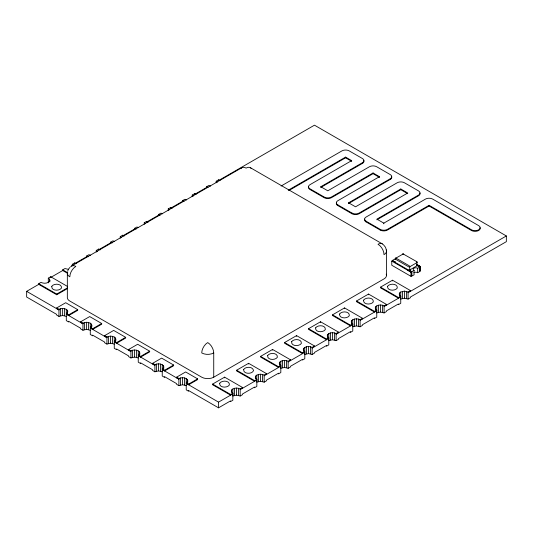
<?xml version="1.0" encoding="UTF-8"?>
<svg xmlns="http://www.w3.org/2000/svg" width="533" height="533" viewBox="0 0 533 533"><rect width="100%" height="100%" fill="white"/><g stroke="black" fill="none" stroke-linecap="round" stroke-linejoin="round"><path stroke-width="0.8" d="M67.298 288.646L56.718 294.756L38.729 284.375L26.65 291.344L26.65 297.041L56.631 314.357L56.631 315.043L58.956 316.389L62.627 315.516L66.299 316.389M38.729 284.375L38.729 283.683L40.968 282.383C43.626 283.669 47.284 283.649 49.429 281.411L49.829 280.265L49.429 279.119L48.31 278.153L50.722 276.754L67.271 286.314M48.31 282.87L48.31 278.153M49.429 281.484L49.429 279.119M49.829 281.844L49.829 280.265M50.722 276.754L50.722 277.446L62.714 270.524L67.751 273.436M56.718 307.914L56.718 308.607L59.063 309.959L59.063 309.267L56.718 307.914L65.712 302.717L77.705 309.646L77.705 310.339L68.71 315.529L66.365 314.177L67.818 311.425L67.418 310.279C65.306 308.074 61.701 308.021 59.063 309.267M56.718 294.756L56.718 294.063L67.298 287.953M58.956 316.389L58.956 309.999L26.65 291.344M60.642 315.743L60.642 308.66M62.627 315.516L62.627 308.427M62.714 270.524L62.714 269.831L64.953 268.539L68.624 269.418M64.613 315.743L64.613 308.66M66.299 309.307L66.299 320.626L68.624 321.972L68.624 321.279L80.616 328.201L80.616 328.894L82.941 330.24L86.612 329.361L90.284 330.24M67.418 313.424L67.418 310.279M67.338 273.342L67.338 297.581A8.481 4.897 0 0 0 69.823 301.038L201.74 377.204A8.481 4.897 0 0 0 213.733 377.204L384.026 278.886A8.481 4.897 0 0 0 386.218 274.155M68.71 315.529L68.71 314.836L77.705 309.646M72.295 265.874L72.295 264.301L74.707 262.909L76.146 263.742M74.707 262.909L74.707 263.602L86.699 256.679L86.699 255.987L88.938 254.687L90.623 255.34M80.703 321.759L80.703 322.452L83.048 323.804L83.048 323.118L80.703 321.759L89.697 316.569L101.69 323.491L101.69 324.184L92.695 329.374L90.35 328.022L91.803 325.27L91.403 324.124C89.291 321.925 85.686 321.865 83.048 323.118M82.941 330.24L82.941 323.844L66.365 314.177M84.627 329.587L84.627 322.505M86.612 329.361L86.612 322.278M88.598 329.587L88.598 322.505M90.284 323.158L90.284 334.471L92.609 335.817L92.609 335.124L104.601 342.046L104.601 342.739L106.926 344.085L110.597 343.205L114.269 344.085M91.403 327.275L91.403 324.124M91.803 326.849L91.803 325.27M92.695 329.374L92.695 328.688L101.69 323.491M96.28 252.029L96.28 250.457L98.692 249.064L100.131 249.89M98.692 249.064L98.692 249.75L110.684 242.828L110.684 242.135L112.923 240.843L114.608 241.489M104.688 335.61L104.688 336.303L107.033 337.656L107.033 336.963L104.688 335.61L113.682 330.413L125.675 337.342L125.675 338.029L116.68 343.225L114.335 341.873L115.788 339.121L115.388 337.975C113.276 335.77 109.671 335.717 107.033 336.963M106.926 344.085L106.926 337.695L90.35 328.022M108.612 343.439L108.612 336.356M110.597 343.205L110.597 336.123M112.583 343.439L112.583 336.356M114.269 337.003L114.269 348.322L116.594 349.668L116.594 348.975L128.586 355.897L128.586 356.59L130.911 357.936L134.583 357.057L138.254 357.936M115.388 341.12L115.388 337.975M115.788 340.694L115.788 339.121M116.68 343.225L116.68 342.532L125.675 337.342M120.265 238.184L120.265 236.605L122.677 235.213L124.116 236.046M122.677 235.213L122.677 235.906L134.669 228.983L134.669 228.291L136.908 226.998L138.593 227.644M128.673 349.455L128.673 350.148L131.018 351.5L131.018 350.807L128.673 349.455L137.667 344.265L149.66 351.187L149.66 351.88L140.665 357.07L138.32 355.718L139.773 352.966L139.373 351.82C137.261 349.615 133.656 349.561 131.018 350.807M130.911 357.936L130.911 351.54L114.335 341.873M132.597 357.283L132.597 350.201M134.583 357.057L134.583 349.974M136.568 357.283L136.568 350.201M138.254 350.847L138.254 362.167L140.579 363.513L140.579 362.82L152.571 369.742L152.571 370.435L154.896 371.781L158.567 370.901L162.239 371.781M139.373 354.971L139.373 351.82M139.773 354.545L139.773 352.966M140.665 357.07L140.665 356.377L149.66 351.187M144.25 224.333L144.25 222.761L146.662 221.368L148.101 222.194M146.662 221.368L146.662 222.061L158.654 215.132L158.654 214.439L160.893 213.147L162.578 213.8M152.658 363.306L152.658 363.999L155.003 365.352L155.003 364.659L152.658 363.306L161.652 358.109L173.645 365.032L173.645 365.725L164.65 370.921L162.305 369.569L163.758 366.817L163.358 365.671C161.246 363.466 157.641 363.406 155.003 364.659M154.896 371.781L154.896 365.391L138.32 355.718M156.582 371.135L156.582 364.046M158.567 370.901L158.567 363.819M160.553 371.135L160.553 364.046M162.239 364.699L162.239 376.018L164.564 377.357L164.564 376.671L176.556 383.593L176.556 384.286L178.881 385.625L182.553 384.753L186.224 385.625M163.358 368.816L163.358 365.671M163.758 368.39L163.758 366.817M164.65 370.921L164.65 370.228L173.645 365.032M168.235 210.488L168.235 208.909L170.647 207.517L172.086 208.35M170.647 207.517L170.647 208.21L182.639 201.287L182.639 200.595L184.878 199.302L186.563 199.948M176.643 377.151L176.643 377.844L178.988 379.196L178.988 378.503L176.643 377.151L185.637 371.961L197.63 378.883L197.63 379.576L188.635 384.766L186.29 383.414L187.743 380.662L187.343 379.516C185.231 377.311 181.626 377.257 178.988 378.503M178.881 385.625L178.881 379.236L162.305 369.569M180.567 384.979L180.567 377.897M182.553 384.753L182.553 377.67M184.538 384.979L184.538 377.897M186.224 378.543L186.224 389.863L188.549 391.209L188.549 390.516L218.53 407.825L230.523 400.903L230.523 401.596L232.848 400.25L232.848 393.167L231.728 392.195L231.329 391.049L231.728 389.903C233.874 387.664 237.531 387.651 240.19 388.93L242.602 387.538L242.602 388.231M187.343 382.667L187.343 379.516M187.743 382.234L187.743 380.662M188.635 384.766L188.635 384.073L197.63 378.883M192.22 196.637L192.22 195.065L194.632 193.672L196.071 194.498M194.632 193.672L194.632 194.365L206.624 187.436L206.624 186.75L208.863 185.451L210.548 186.104M212.62 384.073L212.62 384.766L230.609 395.153L230.609 394.46L212.62 384.073L224.613 377.151L242.602 387.538M213.733 377.204L213.733 352.966A8.481 4.897 60 0 0 207.737 342.579A8.481 4.897 -60 0 0 201.74 352.966C205.425 354.865 210.049 354.865 213.733 352.966M216.205 182.792L216.205 181.22L218.617 179.821L220.056 180.654M218.53 407.825L218.53 402.129L232.848 393.86M218.617 179.821L218.617 180.514L314.47 125.175L506.35 235.959L506.35 241.656L410.41 297.048L410.41 297.734L408.085 299.08L404.414 298.207L400.743 299.08L400.743 291.997L404.414 291.118L408.085 291.997L410.497 290.605L410.497 291.298M224.613 377.844L224.613 377.151M231.728 392.261L231.728 389.903M232.848 388.93L232.848 396.012L236.519 395.14L240.19 396.012L242.515 394.673L242.515 393.98L254.507 387.051L254.507 387.744L256.833 386.405L256.833 379.316L255.713 378.35L255.314 377.204L255.713 376.058C257.859 373.82 261.516 373.8 264.175 375.085L266.587 373.686L266.587 374.379M234.533 395.366L234.533 388.284M236.519 395.14L236.519 388.051M236.605 370.228L236.605 370.921L254.594 381.308L254.594 380.615L236.605 370.228L248.598 363.306L266.587 373.686M238.504 395.366L238.504 388.284M248.598 363.999L248.598 363.306M255.713 378.417L255.713 376.058M256.833 375.085L256.833 382.168L260.504 381.288L264.175 382.168L266.5 380.822L266.5 380.129L278.493 373.207L278.493 373.9L280.818 372.554L280.818 365.471L279.698 364.499L279.299 363.353L279.698 362.207C281.844 359.975 285.501 359.955 288.16 361.234L290.572 359.842L290.572 360.535M258.518 381.515L258.518 374.433M260.504 381.288L260.504 374.206M260.59 356.377L260.59 357.07L278.579 367.457L278.579 366.764L260.59 356.377L272.583 349.455L290.572 359.842M262.489 381.515L262.489 374.433M272.583 350.148L272.583 349.455M279.698 365.358L279.698 362.207M280.818 361.234L280.818 368.316L284.489 367.444L288.16 368.316L290.485 366.977L290.485 366.284L302.478 359.355L302.478 360.048L304.803 358.709L304.803 351.627L303.683 350.654L303.284 349.508L303.683 348.362C305.829 346.124 309.486 346.11 312.145 347.389L314.557 345.997L314.557 346.69M282.503 367.67L282.503 360.588M284.489 367.444L284.489 360.361M284.575 342.532L284.575 343.225L302.564 353.612L302.564 352.919L284.575 342.532L296.568 335.61L314.557 345.997M286.474 367.67L286.474 360.588M296.568 336.303L296.568 335.61M303.683 351.507L303.683 348.362M304.803 347.389L304.803 354.472L308.474 353.592L312.145 354.472L314.47 353.126L314.47 352.433L326.462 345.511L326.462 346.203L328.788 344.858L328.788 337.775L327.668 336.803L327.269 335.657L327.668 334.511C329.814 332.279 333.471 332.259 336.13 333.538L338.542 332.146L338.542 332.839M306.488 353.819L306.488 346.736M308.474 353.592L308.474 346.51M308.56 328.688L308.56 329.374L326.549 339.761L326.549 339.068L308.56 328.688L320.553 321.759L338.542 332.146M310.459 353.819L310.459 346.736M320.553 322.452L320.553 321.759M281.091 186.03L341.979 150.879A5.09 2.938 0 0 1 349.175 150.879L362.453 158.541A5.09 2.938 0 0 1 362.453 162.692L320.793 186.75L320.793 187.443L362.453 163.384A5.09 2.938 0 0 0 363.766 160.553M327.668 337.662L327.668 334.511M328.788 333.538L328.788 340.62L332.459 339.748L336.13 340.62L338.455 339.281L338.455 338.588L350.447 331.666L350.447 332.359L352.773 331.013L352.773 323.931L351.653 322.958L351.254 321.812L351.653 320.666C353.799 318.428 357.456 318.414 360.115 319.693L362.527 318.301L362.527 318.994M330.473 339.974L330.473 332.892M332.459 339.748L332.459 332.665M332.545 314.836L332.545 315.529L350.534 325.916L350.534 325.223L332.545 314.836L344.538 307.914L362.527 318.301M334.444 339.974L334.444 332.892M407.745 193.692L400.803 189.681L359.142 213.74A5.09 2.938 0 0 1 351.947 213.74L337.809 205.571L337.809 204.879A5.09 2.938 0 0 1 337.809 200.728L379.469 176.676L379.469 177.369L373.053 173.665L331.393 197.716A5.09 2.938 0 0 1 324.197 197.716L309.999 189.515A5.09 2.938 0 0 1 308.68 186.683M344.538 308.607L344.538 307.914M345.577 157.801L345.577 157.108L351.66 160.62L351.66 161.312L345.577 157.801L288.999 190.468M320.793 186.75L327.795 190.794L369.456 166.736A5.09 2.938 0 0 1 376.651 166.736L390.263 174.597A5.09 2.938 0 0 1 390.263 178.748L348.602 202.806L348.602 203.499L390.263 179.441A5.09 2.938 0 0 0 391.582 176.603M351.653 323.811L351.653 320.666M351.947 213.74L351.947 213.047L337.809 204.879M352.773 319.693L352.773 326.776L356.444 325.896L360.115 326.776L362.44 325.43L362.44 324.737L374.433 317.815L374.433 318.507L376.758 317.162L376.758 310.079L375.638 309.107L375.239 307.961L375.638 306.815C377.784 304.583 381.441 304.563 384.1 305.849L386.512 304.45L386.512 305.142M354.458 326.129L354.458 319.047M356.444 325.896L356.444 318.814M356.53 300.992L356.53 301.685L374.519 312.065L374.519 311.379L356.53 300.992L368.523 294.063L386.512 304.45M358.429 326.129L358.429 319.047M362.453 163.384L362.453 162.692M479.986 227.651A5.09 2.938 0 0 1 477.615 230.956A5.09 2.938 0 0 1 471.478 230.489L429.085 206.011L387.418 230.063A5.09 2.938 0 0 1 380.222 230.063L366.084 221.901L366.084 221.208A5.09 2.938 0 0 1 366.084 217.051L407.745 192.999L400.803 188.988L359.142 213.047A5.09 2.938 0 0 1 351.947 213.047M368.523 294.756L368.523 294.063M373.053 173.665L373.053 172.972L379.469 176.676M375.638 309.966L375.638 306.815M376.758 305.849L376.758 312.931L380.429 312.052L384.1 312.931L386.425 311.585L386.425 310.892L398.418 303.97L398.418 304.663L400.743 303.317L400.743 296.235L399.623 295.262L399.224 294.116L399.623 292.97L400.743 291.997M378.443 312.278L378.443 305.196M380.222 230.063L380.222 229.37L366.084 221.208M380.429 312.052L380.429 304.969M380.515 287.14L380.515 287.833L398.504 298.22L398.504 297.527L380.515 287.14L392.508 280.218L410.497 290.605M382.414 312.278L382.414 305.196M383.82 223.833L383.82 223.14L425.487 199.089A5.09 2.938 0 0 1 432.683 199.089L478.674 225.639A5.09 2.938 0 0 1 478.674 229.796A5.09 2.938 0 0 1 471.478 229.796L429.085 205.318L387.418 229.37A5.09 2.938 0 0 1 380.222 229.37M386.512 275.421L386.512 251.19M390.263 179.441L390.263 178.748M391.768 261.09L391.768 265.247L410.956 276.321L411.676 275.907L411.676 271.75L409.038 270.218A0.846 0.486 0 0 1 408.558 270.078L395.366 262.476A0.846 0.486 0 0 1 395.126 262.196L392.488 260.677L391.768 261.09L410.956 272.17L411.676 271.75M392.508 280.911L392.508 280.218M395.126 262.196L395.126 262.063A0.846 0.486 0 0 1 395.233 261.743M399.623 296.115L399.623 292.97M400.803 189.681L400.803 188.988M402.428 298.433L402.428 291.351M404.414 298.207L404.414 291.118M406.399 298.433L406.399 291.351M409.038 270.218L409.038 270.091A0.846 0.486 0 0 0 409.757 269.951L416.953 265.8A0.846 0.486 0 0 0 417.192 265.381L419.951 266.973L419.951 271.404L417.665 272.723A2.545 1.466 0 0 0 413.741 272.789M409.757 269.951L409.757 266.767A0.846 0.486 60 0 0 409.157 265.727L395.966 258.112A0.846 0.486 60 0 0 395.366 258.458A0.846 0.486 0 0 0 395.366 259.151L408.558 266.767A0.846 0.486 0 0 0 409.757 266.767L416.953 262.616A0.846 0.486 0 0 0 417.086 262.023M410.956 276.321L410.956 272.17M414.081 270.364L411.796 271.683L411.796 276.114L414.081 274.795L414.081 270.364A2.545 1.466 0 0 1 413.954 268.219A2.545 1.466 0 0 1 417.665 268.292L420.55 266.627L420.55 270.784L419.831 271.197L419.831 267.046L417.192 265.507A0.846 0.486 0 0 0 417.086 265.334M416.953 265.8L416.953 262.616A0.846 0.486 60 0 0 416.353 261.576L416.506 261.51M417.665 272.723L417.665 268.292M429.085 206.011L429.085 205.318M67.731 271.124L68.031 270.111M68.504 269.118L69.85 267.453M186.29 383.414L218.53 402.129M71.582 266L241.875 167.682M288.28 190.188L345.577 157.108M351.66 160.62L309.999 184.671A5.09 2.938 0 0 0 309.999 188.829L324.197 197.023A5.09 2.938 0 0 0 331.393 197.023L373.053 172.972M376.878 219.823L418.538 195.771A5.09 2.938 0 0 0 419.857 192.933M395.366 258.458L403.161 253.961L403.761 254.308A0.846 0.486 0 0 0 403.161 254.161M407.958 269.745L407.478 270.024L410.836 271.963L411.436 271.617M419.591 266.906L420.191 266.547L416.833 264.608L420.191 266.56M230.609 394.46L232.848 393.167M254.594 380.615L256.833 379.316M278.579 366.764L280.818 365.471M302.564 352.919L304.803 351.627M326.549 339.068L328.788 337.775M350.534 325.223L352.773 323.931M374.519 311.379L376.758 310.079M398.504 297.527L400.743 296.235M240.19 389.623L256.833 380.009M264.175 375.778L280.818 366.164M288.16 361.927L304.803 352.313M312.145 348.082L328.788 338.468M336.13 334.231L352.773 324.624M360.115 320.386L376.758 310.772M384.1 306.535L400.743 296.928M408.085 292.69L506.35 235.959M348.602 202.806L355.544 206.811L397.205 182.759A5.09 2.938 0 0 1 404.4 182.759L418.538 190.921A5.09 2.938 0 0 1 418.538 195.078L376.878 219.13L383.82 223.14M250.35 167.682L382.268 243.841M416.999 264.581L420.55 266.627M395.126 262.063L392.368 260.47L394.653 259.151A2.545 1.466 0 0 0 395.126 259.391M409.038 270.091L411.796 271.683M206.624 186.75L208.063 187.576M182.639 200.595L184.078 201.427M158.654 214.439L160.093 215.272M134.669 228.291L136.108 229.123M110.684 242.135L112.123 242.968M86.699 255.987L88.138 256.813M62.714 269.831L67.751 272.743M38.729 283.683L56.718 294.063M66.365 313.484L68.71 314.836M90.35 327.329L92.695 328.688M114.335 341.18L116.68 342.532M138.32 355.025L140.665 356.377M162.305 368.876L164.65 370.228M186.29 382.721L188.635 384.073M216.205 181.22L217.324 182.186M192.22 195.065L193.339 196.037M168.235 208.909L169.354 209.882M144.25 222.761L145.369 223.733M120.265 236.605L121.384 237.578M96.28 250.457L97.399 251.429M72.295 264.301L73.414 265.274M383.68 244.987L385.526 247.325L386.365 250.004M416.933 261.756L403.161 253.961A0.846 0.486 60 0 0 402.562 254.308A0.846 0.486 0 0 1 402.735 254.228M408.085 291.997L408.085 299.08M384.1 305.849L384.1 312.931M360.115 319.693L360.115 326.776M336.13 333.538L336.13 340.62M312.145 347.389L312.145 354.472M288.16 361.234L288.16 368.316M264.175 375.085L264.175 382.168M240.19 388.93L240.19 396.012M337.809 205.571A5.09 2.938 0 0 1 336.49 202.74M366.084 221.901A5.09 2.938 0 0 1 364.772 219.063M70.629 266.886A8.481 4.897 60 0 1 75.819 266.42A8.481 4.897 -60 0 0 69.823 276.807A8.481 4.897 0 0 1 67.631 272.077M240.923 168.568A8.481 4.897 60 0 1 246.113 168.102A8.481 4.897 -60 0 1 251.303 168.568M383.22 244.727A8.481 4.897 -60 0 0 378.03 244.261A8.481 4.897 60 0 1 384.026 254.647A8.481 4.897 0 0 0 386.218 249.924M395.366 259.151A0.846 0.486 -60 0 1 395.966 258.112M51.774 286.314C51.148 290.978 59.383 291.258 61.488 288.067C62.081 283.429 53.88 283.116 51.774 286.314M219.669 383.247C219.016 387.891 227.291 388.197 229.383 384.999C230.036 380.362 221.761 380.049 219.669 383.247M243.654 369.402C242.941 374.219 252.336 374.559 253.588 370.442C252.655 366.424 245.88 366.404 243.654 369.402M267.639 355.551C266.986 360.195 275.261 360.508 277.353 357.303C278.006 352.666 269.731 352.353 267.639 355.551M291.624 341.706C290.925 346.377 299.273 346.643 301.338 343.459C302.058 338.835 293.67 338.495 291.624 341.706M315.609 327.862C314.956 332.499 323.231 332.812 325.323 329.607C325.976 324.97 317.701 324.657 315.609 327.862M339.594 314.01C338.941 318.654 347.216 318.961 349.308 315.763C349.961 311.119 341.686 310.812 339.594 314.01M363.579 300.166C362.926 304.803 371.201 305.116 373.293 301.918C373.946 297.274 365.671 296.968 363.579 300.166M387.564 286.314C386.971 290.958 395.173 291.265 397.278 288.067C397.931 283.429 389.656 283.116 387.564 286.314"/></g></svg>
